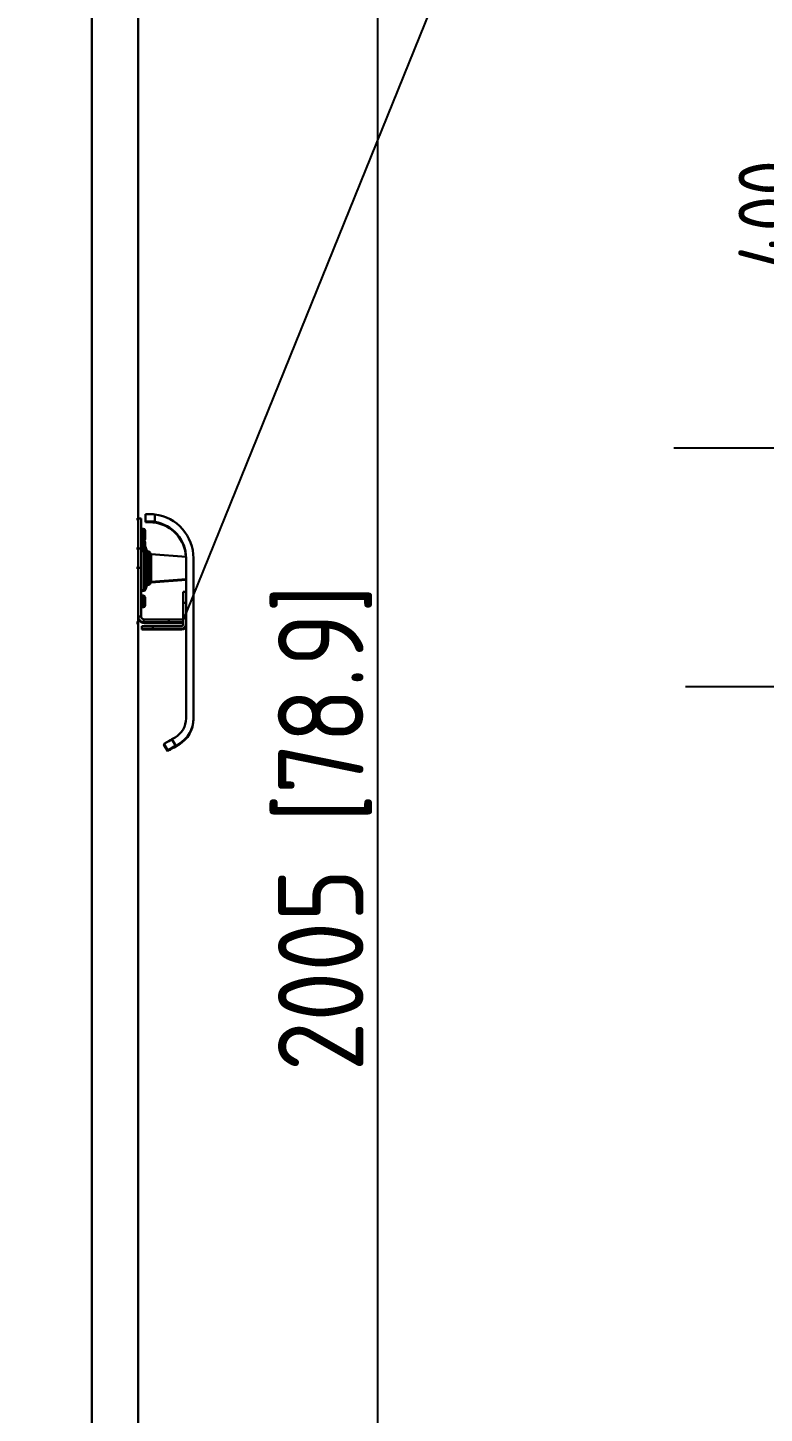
# Model space of a CAD drawing. Header units: millimetres. Extents: x 110847 to 209798, y -190593 to -156788.
# Drawn here: x 204280 to 204914, y -185656 to -184464 of the extents above; entities that cross this region are included whole.
import ezdxf

# ---------------------------------------------------------------- set-up
doc = ezdxf.new("R2010")
doc.units = ezdxf.units.MM
doc.header["$LTSCALE"] = 13
doc.layers.add('1', color=4, linetype='Continuous')
doc.layers.add('粗实线', color=4, linetype='Continuous')
doc.layers.add('2细实线', color=3, linetype='Continuous', lineweight=20)
doc.layers.add('标注、文本', color=3, linetype='Continuous', lineweight=25)
doc.styles.get("Standard").update_dxf_attribs({"font": 'gbenor.shx', "bigfont": 'gbcbig.shx'})
doc.dimstyles.new('英寸 1-10', dxfattribs={"dimscale": 14, "dimtxt": 3.5, "dimasz": 2, "dimexe": 1.5, "dimexo": 0.5, "dimgap": 0.5, "dimtad": 1, "dimtoh": 1, "dimdec": 1, "dimdsep": 46, "dimtxsty": 'Standard', "dimcen": 2.5, "dimclrd": 3, "dimclre": 3, "dimclrt": 3, "dimadec": 0, "dimazin": 2, "dimtfac": 1, "dimtdec": 1, "dimtmove": 0, "dimatfit": 2, "dimfxl": 1, "dimarcsym": 0})

# ---------------------------------------------------------------- blocks, each defined once
blk = doc.blocks.new('A$C78CD18D1')
at = {"layer": '标注、文本', "color": 4, "lineweight": 30}
for p, q in [((33.3, 203.5), (33.3, 197.1)), ((38.1, 203.8), (41.3, 203.8)), ((41.3, 203.8), (41.3, 197.5)), ((33.3, 197.1), (33.3, 196.5)), ((41.3, 197.5), (38.1, 197.5)), ((41.3, 196.8), (38.1, 196.8)), ((41.3, 197.5), (41.3, 196.8)), ((43.2, 191.1), (45, 191.1)), ((43.2, 182.8), (43.2, 191.1)), ((45, 200), (47.5, 200)), ((45, 200), (45, 174.2)), ((47.5, 200), (47.5, 174.2)), ((47.5, 199.5), (49.1, 199.5)), ((41.7, 184), (41.7, 183.4)), ((41.7, 183.2), (41.7, 183.4)), ((41.7, 182.8), (41.7, 182.6)), ((43.4, 182.8), (43.2, 182.8)), ((43.2, 182), (43.4, 182)), ((43.2, 181.7), (43.2, 182)), ((45, 181.7), (43.2, 181.7)), ((43.2, 181.2), (45, 181.2)), ((43.2, 173.3), (43.2, 181.2)), ((43.4, 182.8), (43.4, 182)), ((43.4, 181.7), (43.4, 181.2)), ((6.4, 167), (36.4, 169.4)), ((36.4, 169.4), (36.4, 145.5)), ((37.1, 169.9), (37.3, 170.4)), ((37.1, 157.4), (37.1, 169.9)), ((37.3, 144.5), (37.3, 170.4)), ((38.8, 171.5), (39.4, 171.5)), ((38.8, 157.4), (38.8, 171.5)), ((39.4, 171.5), (39.4, 143.4)), ((40.2, 172), (41.3, 175.5)), ((40.2, 157.4), (40.2, 172)), ((41.3, 139.4), (41.3, 175.5)), ((41.7, 174.4), (41.7, 173.6)), ((41.7, 173.5), (41.7, 173.6)), ((42.8, 157.4), (42.8, 171.8)), ((43.4, 173.3), (43.2, 173.3)), ((43.2, 172.4), (43.4, 172.4)), ((43.2, 171.8), (43.2, 172.4)), ((45, 171.8), (43.2, 171.8)), ((43.4, 173.3), (43.4, 172.4)), ((45, 174.2), (47.5, 174.2)), ((45, 174.2), (45, 157.4)), ((47.5, 174.2), (47.5, 157.4)), ((49.1, 174.1), (47.5, 174.1)), ((47.5, 157.4), (47.5, 174.1)), ((0, 165.7), (0, 28.1)), ((6.3, 165.7), (6.3, 28.1)), ((37.1, 145), (37.1, 157.4)), ((38.8, 143.4), (38.8, 157.4)), ((40.2, 157.4), (40.2, 142.9)), ((42.8, 138.3), (42.8, 157.4)), ((45, 157.4), (47.5, 157.4)), ((45, 157.4), (45, 115.7)), ((47.5, 157.4), (49.1, 157.4)), ((47.5, 110.6), (47.5, 157.4)), ((36.4, 145.5), (6.3, 147.9)), ((36.4, 144.9), (6.3, 147.3)), ((36.4, 145.5), (36.4, 144.9)), ((37.3, 144.5), (37.1, 145)), ((37.1, 144.4), (37.1, 145)), ((37.3, 143.8), (37.1, 144.4)), ((37.3, 143.8), (37.3, 144.5)), ((39.4, 143.4), (38.8, 143.4)), ((38.8, 142.8), (38.8, 143.4)), ((39.4, 143.4), (39.4, 142.8)), ((6.3, 136.8), (8.8, 136.8)), ((8.8, 127.3), (8.8, 136.8)), ((39.4, 142.8), (38.8, 142.8)), ((41.3, 139.4), (40.2, 142.9)), ((40.2, 142.9), (40.2, 142.2)), ((41.3, 138.8), (40.2, 142.2)), ((41.3, 138.8), (41.3, 139.4)), ((45, 138.3), (42.8, 138.3)), ((42.8, 137.7), (42.8, 138.3)), ((45, 137.7), (42.8, 137.7)), ((43.2, 133.7), (45, 133.7)), ((43.2, 126.2), (43.2, 133.7)), ((6.3, 127.3), (8.8, 127.3)), ((8.8, 127.3), (8.8, 109.1)), ((41.7, 127.1), (41.7, 126.3)), ((41.7, 126), (41.7, 126.3)), ((41.7, 125.6), (41.7, 125.2)), ((43.4, 126.2), (43.2, 126.2)), ((43.2, 125.1), (43.4, 125.1)), ((43.2, 124.3), (43.2, 125.1)), ((45, 124.3), (43.2, 124.3)), ((43.2, 123.7), (43.4, 123.7)), ((43.2, 123.6), (43.2, 123.7)), ((45, 123.6), (43.2, 123.6)), ((43.4, 126.2), (43.4, 125.1)), ((43.4, 124.3), (43.4, 123.7)), ((21.3, 113.2), (8.8, 113.2)), ((21.3, 110.7), (8.8, 110.7)), ((21.3, 110.1), (8.8, 110.1)), ((34.9, 107.5), (10.4, 107.5)), ((21.3, 110.7), (21.3, 113.2)), ((42.5, 113.2), (21.3, 113.2)), ((42.5, 110.7), (21.3, 110.7)), ((21.3, 110.1), (21.3, 110.7)), ((42.5, 110.1), (21.3, 110.1)), ((34.9, 107.5), (34.9, 105.1)), ((44.4, 107.5), (34.9, 107.5)), ((43, 110.7), (42.7, 113.2)), ((43, 110.1), (42.9, 110.7)), ((44.4, 107.5), (44.4, 105.1)), ((45, 115.7), (45, 115.1)), ((47.5, 115.7), (45, 115.7)), ((47.5, 110.6), (49.1, 110.6)), ((47.5, 110), (47.5, 110.6)), ((47.5, 110), (49.1, 110)), ((34.9, 105.1), (10.4, 105.1)), ((34.9, 104.4), (10.4, 104.4)), ((44.4, 105.1), (34.9, 105.1)), ((34.9, 105.1), (34.9, 104.4)), ((44.4, 104.4), (34.9, 104.4)), ((44.4, 105.1), (44.4, 104.4)), ((15.3, 4.6), (12.7, 6.1)), ((15.3, 4), (12.7, 5.5)), ((18.5, 10.1), (15.3, 4.6)), ((15.6, 4.5), (15.3, 4)), ((15.9, 11.6), (18.5, 10.1)), ((25.4, 6.1), (22.2, 0.6)), ((25.4, 5.5), (22.2, 0)), ((25.4, 5.5), (25.1, 5.7))]:
    blk.add_line(p, q, dxfattribs=at)
at = {"layer": '标注、文本', "color": 4, "lineweight": 30, "flags": 128}
for points in [[(41.7, 188.9), (41.7, 189.2), (41.8, 189.5)], [(41.7, 131.5), (41.7, 131.8), (41.8, 132.1)], [(15.3, 4.6), (16.7, 3.8), (18, 3.1), (19.2, 2.4), (20.2, 1.8), (21.1, 1.3), (21.7, 0.9), (22.1, 0.7), (22.2, 0.6)], [(15.3, 4), (16.7, 3.2), (18, 2.4), (19.2, 1.8), (20.2, 1.2), (21.1, 0.7), (21.7, 0.3), (22.1, 0.1), (22.2, 0)], [(25.4, 6.1), (25.3, 6.2), (24.9, 6.4), (24.2, 6.8), (23.4, 7.3), (22.3, 7.9), (21.2, 8.6), (19.9, 9.3), (18.5, 10.1)]]:
    blk.add_lwpolyline(points, dxfattribs=at)
at = {"layer": '标注、文本', "color": 4, "lineweight": 30}
for centre, radius, start, end in [((38.1, 165.7), 38.1, 97.1808, 180), ((38.1, 165.7), 31.7, 98.6269, 180), ((38.1, 165.1), 31.7, 98.6269, 176.5888), ((43.2, 189.6), 1.55, 90, 180), ((43.2, 183.2), 1.55, 180, 270), ((43.2, 182.6), 1.55, 180, 248.486), ((43.2, 179.7), 1.55, 90, 180), ((36.4, 170.1), 0.794, 274.5328, 340.9811), ((38.8, 169.9), 1.59, 90.0941, 160.9811), ((39.4, 172.3), 0.794, 270.0941, 341.3787), ((42.8, 175), 1.59, 137.803, 161.3787), ((43.2, 173.3), 1.55, 180, 270), ((36.4, 144.7), 0.794, 19.0189, 85.4672), ((36.4, 144.1), 0.794, 19.0189, 85.4672), ((38.8, 145), 1.59, 199.0189, 269.9059), ((38.8, 144.4), 1.59, 199.0189, 269.9059), ((39.4, 142.6), 0.794, 18.6213, 89.9059), ((39.4, 142), 0.794, 18.6213, 89.9059), ((42.8, 139.9), 1.59, 198.6213, 269.9059), ((42.8, 139.3), 1.59, 198.6213, 269.9059), ((43.2, 132.2), 1.55, 90, 180), ((43.2, 125.8), 1.55, 180, 270), ((43.2, 125.2), 1.55, 180, 270), ((10.4, 109.1), 4.05, 180, 270), ((10.4, 108.5), 4.05, 180, 270), ((10.4, 109.1), 1.59, 180, 270), ((42.5, 115.7), 2.54, 270, 275.655), ((42.5, 115.7), 5, 270, 275.655), ((42.5, 115.1), 5, 270, 275.655), ((25.4, 28.1), 25.4, 180, 240), ((25.4, 27.5), 25.4, 180, 240), ((25.4, 28.1), 19, 180, 240)]:
    blk.add_arc(centre, radius, start, end, dxfattribs=at)
for points, knots in [([(38.1, 203.8), (37.3, 203.8), (35.9, 203.8), (34.2, 203.6), (33.3, 203.5)], [0, 0, 0, 0, 0.515182, 1, 1, 1, 1]), ([(38.1, 197.5), (37.3, 197.5), (35.9, 197.5), (34.2, 197.2), (33.3, 197.1)], [0, 0, 0, 0, 0.51139, 1, 1, 1, 1]), ([(38.1, 196.8), (37.3, 196.8), (35.9, 196.8), (34.2, 196.6), (33.3, 196.5)], [0, 0, 0, 0, 0.511388, 1, 1, 1, 1]), ([(41.7, 184.2), (41.7, 184.4), (41.7, 185), (41.7, 186), (41.7, 187.1), (41.7, 188.1), (41.7, 188.9), (41.7, 189.4), (41.7, 189.6), (41.7, 189.6), (41.7, 189.6)], [0, 0, 0, 0, 0.137653, 0.283281, 0.428911, 0.566573, 0.704226, 0.849857, 0.995483, 1, 1, 1, 1]), ([(43.2, 182.8), (43, 182.8), (42.7, 182.9), (42.2, 183.1), (41.9, 183.4), (41.7, 183.8), (41.7, 184.1), (41.7, 184.2)], [0, 0, 0, 0, 0.210187, 0.420347, 0.631433, 0.845182, 1, 1, 1, 1]), ([(41.7, 183.4), (41.7, 183.2), (41.7, 182.9), (42, 182.5), (42.4, 182.2), (42.8, 182), (43.1, 182), (43.2, 182)], [0, 0, 0, 0, 0.220681, 0.441546, 0.658221, 0.871045, 1, 1, 1, 1]), ([(41.7, 182.6), (41.7, 182.4), (41.7, 182.1), (42, 181.7), (42.4, 181.3), (42.7, 181.2), (42.9, 181.2), (42.9, 181.2)], [0, 0, 0, 0, 0.251279, 0.502793, 0.749565, 0.991903, 1, 1, 1, 1]), ([(41.7, 174.6), (41.7, 174.9), (41.7, 175.5), (41.7, 176.6), (41.7, 177.6), (41.7, 178.5), (41.7, 179.2), (41.7, 179.6), (41.7, 179.6), (41.7, 179.6)], [0, 0, 0, 0, 0.145552, 0.299549, 0.453518, 0.599078, 0.744636, 0.898621, 1, 1, 1, 1]), ([(43.2, 173.3), (43, 173.4), (42.7, 173.4), (42.2, 173.6), (41.9, 173.9), (41.7, 174.2), (41.7, 174.5), (41.7, 174.6)], [0, 0, 0, 0, 0.21019, 0.420367, 0.631449, 0.845163, 1, 1, 1, 1]), ([(41.7, 173.6), (41.7, 173.5), (41.7, 173.2), (42, 172.8), (42.4, 172.5), (42.8, 172.4), (43.1, 172.4), (43.2, 172.4)], [0, 0, 0, 0, 0.220685, 0.441548, 0.658239, 0.871045, 1, 1, 1, 1]), ([(41.7, 127.3), (41.7, 127.6), (41.7, 128.3), (41.7, 129.4), (41.7, 130.4), (41.7, 131.3), (41.7, 131.9), (41.7, 132.2), (41.7, 132.2), (41.7, 132.1)], [0, 0, 0, 0, 0.151976, 0.312762, 0.473537, 0.62551, 0.777478, 0.938255, 1, 1, 1, 1]), ([(43.2, 126.2), (43, 126.2), (42.7, 126.2), (42.2, 126.4), (41.9, 126.7), (41.7, 127), (41.7, 127.2), (41.7, 127.3)], [0, 0, 0, 0, 0.210192, 0.420367, 0.631467, 0.845193, 1, 1, 1, 1]), ([(41.7, 126.3), (41.7, 126.1), (41.7, 125.9), (42, 125.5), (42.4, 125.3), (42.8, 125.1), (43.1, 125.1), (43.2, 125.1)], [0, 0, 0, 0, 0.220676, 0.44155, 0.658226, 0.871039, 1, 1, 1, 1]), ([(41.7, 125.4), (41.7, 125.4), (41.7, 125.5), (41.7, 125.7), (41.7, 125.8)], [0, 0, 0, 0, 0.173174, 1, 1, 1, 1]), ([(41.7, 125.2), (41.7, 125), (41.7, 124.7), (42, 124.3), (42.4, 123.9), (42.8, 123.8), (43.1, 123.8), (43.2, 123.7)], [0, 0, 0, 0, 0.220699, 0.44156, 0.658227, 0.871047, 1, 1, 1, 1]), ([(42.7, 113.2), (43, 113.3), (43.6, 113.4), (44.3, 113.9), (44.8, 114.6), (45, 115.3), (45, 115.6), (45, 115.7)], [0, 0, 0, 0, 0.236455, 0.472959, 0.708352, 0.94375, 1, 1, 1, 1]), ([(47.5, 115.7), (47.4, 115.2), (47.3, 114), (46.4, 112.5), (45.2, 111.4), (43.9, 110.9), (43.2, 110.8), (43, 110.7)], [0, 0, 0, 0, 0.231373, 0.462669, 0.693425, 0.924067, 1, 1, 1, 1]), ([(47.5, 115.1), (47.4, 114.5), (47.3, 113.4), (46.4, 111.9), (45.2, 110.7), (43.9, 110.2), (43.2, 110.1), (43, 110.1)], [0, 0, 0, 0, 0.231371, 0.462665, 0.69343, 0.92407, 1, 1, 1, 1])]:
    blk.add_open_spline(points, degree=3, knots=knots, dxfattribs=at)
blk = doc.blocks.new('*D101')
at = {"layer": '2细实线', "color": 3, "linetype": 'ByBlock', "lineweight": -2}
for p, q in [((204382.5, -184027.8), (204602.3, -184027.8)), ((204581.3, -184069.8), (204581.3, -185990.8)), ((203007.5, -184189.8), (203189.8, -184189.8)), ((203168.8, -184217.8), (203168.8, -185896.8)), ((203007.5, -185924.8), (203189.8, -185924.8)), ((204382.5, -186032.8), (204602.3, -186032.8))]:
    blk.add_line(p, q, dxfattribs=at)
at = {"layer": '2细实线', "color": 3, "linetype": 'ByBlock'}
for points in [[(204574.3, -184069.8), (204588.3, -184069.8), (204581.3, -184027.8)], [(203164.1, -184217.8), (203173.4, -184217.8), (203168.8, -184189.8)], [(203164.1, -185896.8), (203173.4, -185896.8), (203168.8, -185924.8)], [(204574.3, -185990.8), (204588.3, -185990.8), (204581.3, -186032.8)]]:
    blk.add_solid(points, dxfattribs=at)
at = {"layer": 'Defpoints', "color": 0, "linetype": 'ByBlock'}
for p in [(204375.5, -184027.8), (203000.5, -184189.8), (203000.5, -185924.8), (203168.8, -185924.8), (204375.5, -186032.8), (204581.3, -186032.8)]:
    blk.add_point(p, dxfattribs=at)
at = {"layer": '2细实线', "color": 3, "linetype": 'ByBlock', "attachment_point": 5, "rotation": 90}
for s, insert, char_height in [('1735 [68.3]', (203136.2, -185057.3), 49), ('2005 [78.9]', (204536.1, -185152.3), 73.5)]:
    blk.add_mtext(s, dxfattribs=dict(at, insert=insert, char_height=char_height))
blk = doc.blocks.new('*D112')
at = {"layer": '1', "color": 3, "lineweight": -2}
for p, q in [((204908.1, -184425.6), (204974, -184425.6)), ((204951.5, -184788.1), (204951.5, -184463.1)), ((204835.9, -184825.6), (204974, -184825.6))]:
    blk.add_line(p, q, dxfattribs=at)
at = {"layer": '1', "color": 3}
for points in [[(204945.3, -184463.1), (204957.8, -184463.1), (204951.5, -184425.6)], [(204945.3, -184788.1), (204957.8, -184788.1), (204951.5, -184825.6)]]:
    blk.add_solid(points, dxfattribs=at)
at = {"layer": '2细实线', "color": 3, "linetype": 'ByBlock', "lineweight": -2}
for p, q in [((200265.5, -185030.3), (200265.5, -184954.6)), ((200385.5, -185056.2), (200385.5, -184954.6)), ((200293.5, -184975.6), (200357.5, -184975.6))]:
    blk.add_line(p, q, dxfattribs=at)
at = {"layer": '2细实线', "color": 3, "linetype": 'ByBlock'}
for points in [[(200293.5, -184970.9), (200293.5, -184980.3), (200265.5, -184975.6)], [(200357.5, -184970.9), (200357.5, -184980.3), (200385.5, -184975.6)]]:
    blk.add_solid(points, dxfattribs=at)
at = {"layer": 'Defpoints', "color": 0}
for p in [(204908.1, -184425.6), (204951.5, -184425.6), (204835.9, -184825.6)]:
    blk.add_point(p, dxfattribs=at)
at = {"layer": 'Defpoints', "color": 0, "linetype": 'ByBlock'}
for p in [(200385.5, -184975.6), (200265.5, -185037.3), (200385.5, -185063.2)]:
    blk.add_point(p, dxfattribs=at)
at = {"layer": '1', "color": 2, "insert": (204917.8, -184625.6), "char_height": 52.5, "attachment_point": 5, "rotation": 90}
blk.add_mtext('400', dxfattribs=at)
at = {"layer": '2细实线', "color": 3, "linetype": 'ByBlock', "insert": (200325.5, -184943.1), "char_height": 49, "attachment_point": 5}
blk.add_mtext('120 [4.7]', dxfattribs=at)
blk = doc.blocks.new('*D113')
at = {"layer": '1', "color": 3, "lineweight": -2}
for p, q in [((204111, -184207.2), (205105.8, -184207.2)), ((205083.3, -184993.1), (205083.3, -184244.7)), ((204845.9, -185030.6), (205105.8, -185030.6))]:
    blk.add_line(p, q, dxfattribs=at)
at = {"layer": '1', "color": 3}
for points in [[(205077, -184244.7), (205089.5, -184244.7), (205083.3, -184207.2)], [(205077, -184993.1), (205089.5, -184993.1), (205083.3, -185030.6)]]:
    blk.add_solid(points, dxfattribs=at)
at = {"layer": '2细实线', "color": 3, "linetype": 'ByBlock', "lineweight": -2}
for p, q in [((200025.5, -185030.3), (200025.5, -184954.6)), ((200145.5, -185059.8), (200145.5, -184954.6)), ((200117.5, -184975.6), (200053.5, -184975.6))]:
    blk.add_line(p, q, dxfattribs=at)
at = {"layer": '2细实线', "color": 3, "linetype": 'ByBlock'}
for points in [[(200053.5, -184970.9), (200053.5, -184980.3), (200025.5, -184975.6)], [(200117.5, -184970.9), (200117.5, -184980.3), (200145.5, -184975.6)]]:
    blk.add_solid(points, dxfattribs=at)
at = {"layer": 'Defpoints', "color": 0}
for p in [(204111, -184207.2), (205083.3, -184207.2), (204845.9, -185030.6)]:
    blk.add_point(p, dxfattribs=at)
at = {"layer": 'Defpoints', "color": 0, "linetype": 'ByBlock'}
for p in [(200025.5, -184975.6), (200025.5, -185037.3), (200145.5, -185066.8)]:
    blk.add_point(p, dxfattribs=at)
at = {"layer": '1', "color": 2, "insert": (205046.3, -184618.9), "char_height": 52.5, "attachment_point": 5, "rotation": 90}
blk.add_mtext('823,36', dxfattribs=at)
at = {"layer": '2细实线', "color": 3, "linetype": 'ByBlock', "insert": (200085.5, -184943.1), "char_height": 49, "attachment_point": 5}
blk.add_mtext('120 [4.7]', dxfattribs=at)

msp = doc.modelspace()

# ---------------------------------------------------------------- linework, layer by layer
at = {"layer": '标注、文本', "ltscale": 16.7707}
msp.add_line((204815.283, -183983.661), (204412.558, -184977.081), dxfattribs=at)
at = {"layer": '标注、文本', "color": 4, "lineweight": 30}
for q in [(204375.464, -185932.802), (204375.464, -186032.802), (204375.464, -186032.802)]:
    msp.add_line((204375.464, -184027.807), q, dxfattribs=at)
at = {"layer": '粗实线', "lineweight": 30}
msp.add_line((204335.464, -185932.802), (204335.464, -184057.807), dxfattribs=at)

# ---------------------------------------------------------------- block references
at = {"layer": '标注、文本', "xscale": -1}
msp.add_blockref('A$C78CD18D1', (204422.959, -185086.211), dxfattribs=at)

# ---------------------------------------------------------------- dimensions: what is measured, and where the dimension line sits
at = {"layer": '2细实线', "linetype": 'ByBlock'}
dim = msp.add_linear_dim(base=(204581.343, -186032.802), p1=(204375.464, -184027.807), p2=(204375.464, -186032.802), angle=90, dimstyle='英寸 1-10', override={"dimtxt": 5.25, "dimasz": 3}, dxfattribs=at)
dim.commit()
dim.dimension.update_dxf_attribs({"geometry": '*D101', "text_midpoint": (204581.343, -185152.306), "dimtype": 160})
for base, p1, p2, picture, middle in [((200025.476, -184975.604), (200145.476, -185066.827), (200025.476, -185037.283), '*D113', (200085.476, -184975.604)), ((200385.476, -184975.604), (200265.476, -185037.283), (200385.476, -185063.214), '*D112', (200325.476, -184975.604))]:
    dim = msp.add_linear_dim(base=base, p1=p1, p2=p2, dimstyle='英寸 1-10', dxfattribs=at)
    dim.commit()
    dim.dimension.update_dxf_attribs({"geometry": picture, "text_midpoint": middle, "dimtype": 160})

doc.saveas('drawing.dxf')
